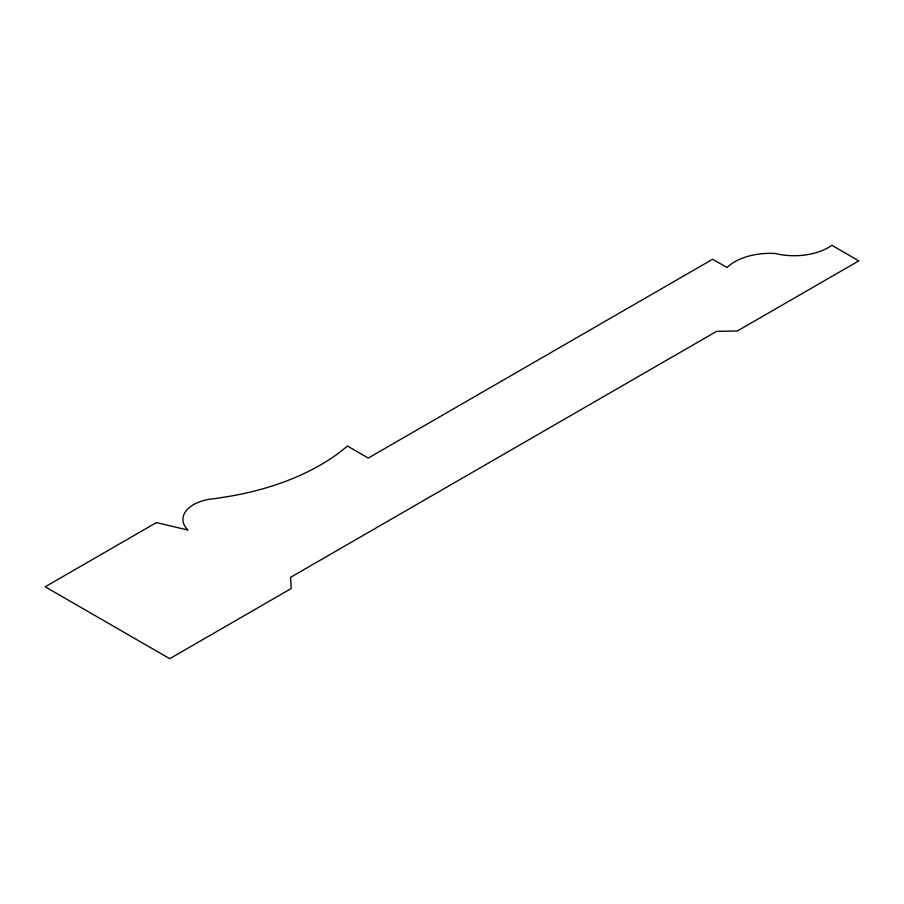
<?xml version="1.0" encoding="UTF-8"?>
<svg xmlns="http://www.w3.org/2000/svg" width="904" height="904" viewBox="0 0 904 904"><rect width="100%" height="100%" fill="white"/><g stroke="black" fill="none" stroke-linecap="round" stroke-linejoin="round"><path stroke-width="1.36" d="M156.392 522.602L45.2 586.798L169.726 658.688L291.178 588.572L290.568 577.328L716.556 331.384L737.348 330.977L858.8 260.86L831.872 245.312A48.375 27.934 0 0 1 775.327 253.504A50.082 28.917 0 0 0 727.008 267.527L712.646 259.233L368.267 458.057L347.407 446.011A215.966 124.684 0 0 1 229.729 496.285L214.417 498.703A36.216 20.916 0 0 0 187.93 530.049L156.392 522.602"/></g></svg>
